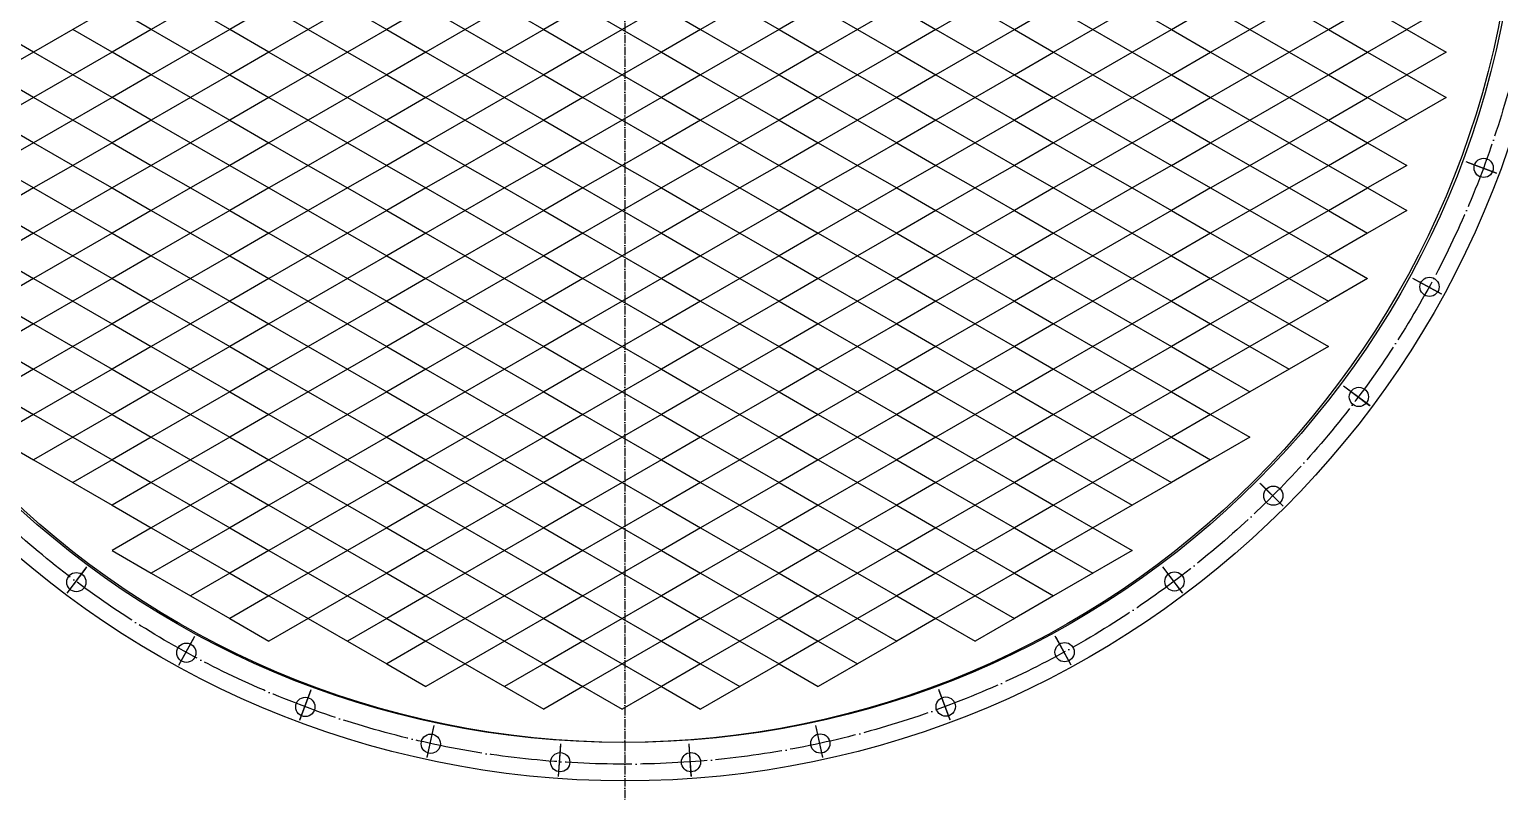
# Model space of a CAD drawing. Header units: millimetres. Extents: x 1545 to 36024, y 3418 to 15628.
# Drawn here: x 20369 to 22126, y 11395 to 12306 of the extents above; entities that cross this region are included whole.
import ezdxf

# ---------------------------------------------------------------- set-up
doc = ezdxf.new("R2010")
doc.units = ezdxf.units.MM
for name, pattern in [('DASHDOT-L', [90, 80, -5, 0, -5]), ('DASHDOT-M', [36, 30, -3, 0, -3]), ('DASHDOT-S', [14, 10, -2, 0, -2]), ('DIVIDE-M', [39, 30, -3, 0, -3, 0, -3])]:
    doc.linetypes.add(name, pattern=pattern)
for name, color, linetype in [('1轮廓实线层', 1, 'Continuous'), ('CDR_DWG1', 1, 'Continuous'), ('CDR_DWG3', 3, 'DASHDOT-M'), ('CDR_DWG4', 6, 'DIVIDE-M')]:
    doc.layers.add(name, color=color, linetype=linetype)

msp = doc.modelspace()

# ---------------------------------------------------------------- linework, layer by layer
for p, q in [((20467.5, 12333.1), (20420.6, 12306)), ((20514.4, 12306), (20467.5, 12333.1)), ((20561.3, 12333.1), (20514.4, 12306)), ((20608.2, 12306), (20561.3, 12333.1)), ((20655.1, 12333.1), (20608.2, 12306)), ((20702, 12306), (20655.1, 12333.1)), ((20748.9, 12333.1), (20702, 12306)), ((20748.9, 12333.1), (20795.8, 12306)), ((20842.7, 12333.1), (20795.8, 12306)), ((20842.7, 12333.1), (20889.6, 12306)), ((20936.6, 12333.1), (20889.6, 12306)), ((20936.6, 12333.1), (20983.5, 12306)), ((21030.4, 12333.1), (20983.5, 12306)), ((21030.4, 12333.1), (21077.3, 12306)), ((21124.2, 12333.1), (21077.3, 12306)), ((21124.2, 12333.1), (21171.1, 12306)), ((21218, 12333.1), (21171.1, 12306)), ((21218, 12333.1), (21264.9, 12306)), ((21311.8, 12333.1), (21264.9, 12306)), ((21311.8, 12333.1), (21358.7, 12306)), ((21405.6, 12333.1), (21358.7, 12306)), ((21405.6, 12333.1), (21452.5, 12306)), ((21452.5, 12306), (21499.4, 12333.1)), ((21499.4, 12333.1), (21546.3, 12306)), ((21546.3, 12306), (21593.2, 12333.1)), ((21593.2, 12333.1), (21640.1, 12306)), ((21640.1, 12306), (21687.1, 12333.1)), ((21687.1, 12333.1), (21734, 12306)), ((21734, 12306), (21780.9, 12333.1)), ((21780.9, 12333.1), (21827.8, 12306)), ((21827.8, 12306), (21874.7, 12333.1)), ((21874.7, 12333.1), (21921.6, 12306)), ((21921.6, 12306), (21968.5, 12333.1)), ((21968.5, 12333.1), (22015.4, 12306)), ((22062.3, 12333.1), (22015.4, 12306)), ((20373.7, 12278.9), (20326.8, 12306)), ((20420.6, 12306), (20373.7, 12278.9)), ((20467.5, 12278.9), (20420.6, 12306)), ((20514.4, 12306), (20467.5, 12278.9)), ((20561.3, 12278.9), (20514.4, 12306)), ((20608.2, 12306), (20561.3, 12278.9)), ((20655.1, 12278.9), (20608.2, 12306)), ((20702, 12306), (20655.1, 12278.9)), ((20702, 12306), (20748.9, 12278.9)), ((20795.8, 12306), (20748.9, 12278.9)), ((20795.8, 12306), (20842.7, 12278.9)), ((20889.6, 12306), (20842.7, 12278.9)), ((20889.6, 12306), (20936.6, 12278.9)), ((20983.5, 12306), (20936.6, 12278.9)), ((20983.5, 12306), (21030.4, 12278.9)), ((21077.3, 12306), (21030.4, 12278.9)), ((21077.3, 12306), (21124.2, 12278.9)), ((21171.1, 12306), (21124.2, 12278.9)), ((21171.1, 12306), (21218, 12278.9)), ((21264.9, 12306), (21218, 12278.9)), ((21264.9, 12306), (21311.8, 12278.9)), ((21358.7, 12306), (21311.8, 12278.9)), ((21358.7, 12306), (21405.6, 12278.9)), ((21452.5, 12306), (21405.6, 12278.9)), ((21452.5, 12306), (21499.4, 12278.9)), ((21499.4, 12278.9), (21546.3, 12306)), ((21546.3, 12306), (21593.2, 12278.9)), ((21593.2, 12278.9), (21640.1, 12306)), ((21640.1, 12306), (21687.1, 12278.9)), ((21687.1, 12278.9), (21734, 12306)), ((21734, 12306), (21780.9, 12278.9)), ((21780.9, 12278.9), (21827.8, 12306)), ((21827.8, 12306), (21874.7, 12278.9)), ((21874.7, 12278.9), (21921.6, 12306)), ((21921.6, 12306), (21968.5, 12278.9)), ((21968.5, 12278.9), (22015.4, 12306)), ((22015.4, 12306), (22062.3, 12278.9)), ((20373.7, 12278.9), (20326.8, 12251.9)), ((20420.6, 12251.9), (20373.7, 12278.9)), ((20467.5, 12278.9), (20420.6, 12251.9)), ((20514.4, 12251.9), (20467.5, 12278.9)), ((20561.3, 12278.9), (20514.4, 12251.9)), ((20608.2, 12251.9), (20561.3, 12278.9)), ((20655.1, 12278.9), (20608.2, 12251.9)), ((20655.1, 12278.9), (20702, 12251.9)), ((20748.9, 12278.9), (20702, 12251.9)), ((20748.9, 12278.9), (20795.8, 12251.9)), ((20842.7, 12278.9), (20795.8, 12251.9)), ((20842.7, 12278.9), (20889.6, 12251.9)), ((20936.6, 12278.9), (20889.6, 12251.9)), ((20936.6, 12278.9), (20983.5, 12251.9)), ((21030.4, 12278.9), (20983.5, 12251.9)), ((21030.4, 12278.9), (21077.3, 12251.9)), ((21124.2, 12278.9), (21077.3, 12251.9)), ((21124.2, 12278.9), (21171.1, 12251.9)), ((21218, 12278.9), (21171.1, 12251.9)), ((21218, 12278.9), (21264.9, 12251.9)), ((21311.8, 12278.9), (21264.9, 12251.9)), ((21311.8, 12278.9), (21358.7, 12251.9)), ((21405.6, 12278.9), (21358.7, 12251.9)), ((21405.6, 12278.9), (21452.5, 12251.9)), ((21499.4, 12278.9), (21452.5, 12251.9)), ((21499.4, 12278.9), (21546.3, 12251.9)), ((21546.3, 12251.9), (21593.2, 12278.9)), ((21593.2, 12278.9), (21640.1, 12251.9)), ((21640.1, 12251.9), (21687.1, 12278.9)), ((21687.1, 12278.9), (21734, 12251.9)), ((21734, 12251.9), (21780.9, 12278.9)), ((21780.9, 12278.9), (21827.8, 12251.9)), ((21827.8, 12251.9), (21874.7, 12278.9)), ((21874.7, 12278.9), (21921.6, 12251.9)), ((21921.6, 12251.9), (21968.5, 12278.9)), ((21968.5, 12278.9), (22015.4, 12251.9)), ((22062.3, 12278.9), (22015.4, 12251.9)), ((20373.7, 12224.8), (20326.8, 12251.9)), ((20420.6, 12251.9), (20373.7, 12224.8)), ((20467.5, 12224.8), (20420.6, 12251.9)), ((20514.4, 12251.9), (20467.5, 12224.8)), ((20561.3, 12224.8), (20514.4, 12251.9)), ((20608.2, 12251.9), (20561.3, 12224.8)), ((20608.2, 12251.9), (20655.1, 12224.8)), ((20702, 12251.9), (20655.1, 12224.8)), ((20702, 12251.9), (20748.9, 12224.8)), ((20795.8, 12251.9), (20748.9, 12224.8)), ((20795.8, 12251.9), (20842.7, 12224.8)), ((20889.6, 12251.9), (20842.7, 12224.8)), ((20889.6, 12251.9), (20936.6, 12224.8)), ((20983.5, 12251.9), (20936.6, 12224.8)), ((20983.5, 12251.9), (21030.4, 12224.8)), ((21077.3, 12251.9), (21030.4, 12224.8)), ((21077.3, 12251.9), (21124.2, 12224.8)), ((21171.1, 12251.9), (21124.2, 12224.8)), ((21171.1, 12251.9), (21218, 12224.8)), ((21264.9, 12251.9), (21218, 12224.8)), ((21264.9, 12251.9), (21311.8, 12224.8)), ((21358.7, 12251.9), (21311.8, 12224.8)), ((21358.7, 12251.9), (21405.6, 12224.8)), ((21452.5, 12251.9), (21405.6, 12224.8)), ((21452.5, 12251.9), (21499.4, 12224.8)), ((21546.3, 12251.9), (21499.4, 12224.8)), ((21546.3, 12251.9), (21593.2, 12224.8)), ((21593.2, 12224.8), (21640.1, 12251.9)), ((21640.1, 12251.9), (21687.1, 12224.8)), ((21687.1, 12224.8), (21734, 12251.9)), ((21734, 12251.9), (21780.9, 12224.8)), ((21780.9, 12224.8), (21827.8, 12251.9)), ((21827.8, 12251.9), (21874.7, 12224.8)), ((21874.7, 12224.8), (21921.6, 12251.9)), ((21921.6, 12251.9), (21968.5, 12224.8)), ((21968.5, 12224.8), (22015.4, 12251.9)), ((22015.4, 12251.9), (22062.3, 12224.8)), ((20373.7, 12224.8), (20326.8, 12197.7)), ((20420.6, 12197.7), (20373.7, 12224.8)), ((20467.5, 12224.8), (20420.6, 12197.7)), ((20514.4, 12197.7), (20467.5, 12224.8)), ((20561.3, 12224.8), (20514.4, 12197.7)), ((20561.3, 12224.8), (20608.2, 12197.7)), ((20655.1, 12224.8), (20608.2, 12197.7)), ((20655.1, 12224.8), (20702, 12197.7)), ((20748.9, 12224.8), (20702, 12197.7)), ((20748.9, 12224.8), (20795.8, 12197.7)), ((20842.7, 12224.8), (20795.8, 12197.7)), ((20842.7, 12224.8), (20889.6, 12197.7)), ((20936.6, 12224.8), (20889.6, 12197.7)), ((20936.6, 12224.8), (20983.5, 12197.7)), ((21030.4, 12224.8), (20983.5, 12197.7)), ((21030.4, 12224.8), (21077.3, 12197.7)), ((21124.2, 12224.8), (21077.3, 12197.7)), ((21124.2, 12224.8), (21171.1, 12197.7)), ((21218, 12224.8), (21171.1, 12197.7)), ((21218, 12224.8), (21264.9, 12197.7)), ((21311.8, 12224.8), (21264.9, 12197.7)), ((21311.8, 12224.8), (21358.7, 12197.7)), ((21405.6, 12224.8), (21358.7, 12197.7)), ((21405.6, 12224.8), (21452.5, 12197.7)), ((21499.4, 12224.8), (21452.5, 12197.7)), ((21499.4, 12224.8), (21546.3, 12197.7)), ((21593.2, 12224.8), (21546.3, 12197.7)), ((21593.2, 12224.8), (21640.1, 12197.7)), ((21640.1, 12197.7), (21687.1, 12224.8)), ((21687.1, 12224.8), (21734, 12197.7)), ((21734, 12197.7), (21780.9, 12224.8)), ((21780.9, 12224.8), (21827.8, 12197.7)), ((21827.8, 12197.7), (21874.7, 12224.8)), ((21874.7, 12224.8), (21921.6, 12197.7)), ((21921.6, 12197.7), (21968.5, 12224.8)), ((21968.5, 12224.8), (22015.4, 12197.7)), ((22062.3, 12224.8), (22015.4, 12197.7)), ((20373.7, 12170.6), (20326.8, 12197.7)), ((20420.6, 12197.7), (20373.7, 12170.6)), ((20467.5, 12170.6), (20420.6, 12197.7)), ((20514.4, 12197.7), (20467.5, 12170.6)), ((20514.4, 12197.7), (20561.3, 12170.6)), ((20608.2, 12197.7), (20561.3, 12170.6)), ((20608.2, 12197.7), (20655.1, 12170.6)), ((20702, 12197.7), (20655.1, 12170.6)), ((20702, 12197.7), (20748.9, 12170.6)), ((20795.8, 12197.7), (20748.9, 12170.6)), ((20795.8, 12197.7), (20842.7, 12170.6)), ((20889.6, 12197.7), (20842.7, 12170.6)), ((20889.6, 12197.7), (20936.6, 12170.6)), ((20983.5, 12197.7), (20936.6, 12170.6)), ((20983.5, 12197.7), (21030.4, 12170.6)), ((21077.3, 12197.7), (21030.4, 12170.6)), ((21077.3, 12197.7), (21124.2, 12170.6)), ((21171.1, 12197.7), (21124.2, 12170.6)), ((21171.1, 12197.7), (21218, 12170.6)), ((21264.9, 12197.7), (21218, 12170.6)), ((21264.9, 12197.7), (21311.8, 12170.6)), ((21358.7, 12197.7), (21311.8, 12170.6)), ((21358.7, 12197.7), (21405.6, 12170.6)), ((21452.5, 12197.7), (21405.6, 12170.6)), ((21452.5, 12197.7), (21499.4, 12170.6)), ((21546.3, 12197.7), (21499.4, 12170.6)), ((21546.3, 12197.7), (21593.2, 12170.6)), ((21640.1, 12197.7), (21593.2, 12170.6)), ((21640.1, 12197.7), (21687.1, 12170.6)), ((21687.1, 12170.6), (21734, 12197.7)), ((21734, 12197.7), (21780.9, 12170.6)), ((21780.9, 12170.6), (21827.8, 12197.7)), ((21827.8, 12197.7), (21874.7, 12170.6)), ((21874.7, 12170.6), (21921.6, 12197.7)), ((21921.6, 12197.7), (21968.5, 12170.6)), ((22015.4, 12197.7), (21968.5, 12170.6)), ((20373.7, 12170.6), (20326.8, 12143.5)), ((20420.6, 12143.5), (20373.7, 12170.6)), ((20467.5, 12170.6), (20420.6, 12143.5)), ((20467.5, 12170.6), (20514.4, 12143.5)), ((20561.3, 12170.6), (20514.4, 12143.5)), ((20561.3, 12170.6), (20608.2, 12143.5)), ((20655.1, 12170.6), (20608.2, 12143.5)), ((20655.1, 12170.6), (20702, 12143.5)), ((20748.9, 12170.6), (20702, 12143.5)), ((20748.9, 12170.6), (20795.8, 12143.5)), ((20842.7, 12170.6), (20795.8, 12143.5)), ((20842.7, 12170.6), (20889.6, 12143.5)), ((20936.6, 12170.6), (20889.6, 12143.5)), ((20936.6, 12170.6), (20983.5, 12143.5)), ((21030.4, 12170.6), (20983.5, 12143.5)), ((21030.4, 12170.6), (21077.3, 12143.5)), ((21124.2, 12170.6), (21077.3, 12143.5)), ((21124.2, 12170.6), (21171.1, 12143.5)), ((21218, 12170.6), (21171.1, 12143.5)), ((21218, 12170.6), (21264.9, 12143.5)), ((21311.8, 12170.6), (21264.9, 12143.5)), ((21311.8, 12170.6), (21358.7, 12143.5)), ((21405.6, 12170.6), (21358.7, 12143.5)), ((21405.6, 12170.6), (21452.5, 12143.5)), ((21499.4, 12170.6), (21452.5, 12143.5)), ((21499.4, 12170.6), (21546.3, 12143.5)), ((21593.2, 12170.6), (21546.3, 12143.5)), ((21593.2, 12170.6), (21640.1, 12143.5)), ((21687.1, 12170.6), (21640.1, 12143.5)), ((21687.1, 12170.6), (21734, 12143.5)), ((21734, 12143.5), (21780.9, 12170.6)), ((21780.9, 12170.6), (21827.8, 12143.5)), ((21827.8, 12143.5), (21874.7, 12170.6)), ((21874.7, 12170.6), (21921.6, 12143.5)), ((21921.6, 12143.5), (21968.5, 12170.6)), ((21968.5, 12170.6), (22015.4, 12143.5)), ((20373.7, 12116.5), (20326.8, 12143.5)), ((20420.6, 12143.5), (20373.7, 12116.5)), ((20420.6, 12143.5), (20467.5, 12116.5)), ((20514.4, 12143.5), (20467.5, 12116.5)), ((20514.4, 12143.5), (20561.3, 12116.5)), ((20608.2, 12143.5), (20561.3, 12116.5)), ((20608.2, 12143.5), (20655.1, 12116.5)), ((20702, 12143.5), (20655.1, 12116.5)), ((20702, 12143.5), (20748.9, 12116.5)), ((20795.8, 12143.5), (20748.9, 12116.5)), ((20795.8, 12143.5), (20842.7, 12116.5)), ((20889.6, 12143.5), (20842.7, 12116.5)), ((20889.6, 12143.5), (20936.6, 12116.5)), ((20983.5, 12143.5), (20936.6, 12116.5)), ((20983.5, 12143.5), (21030.4, 12116.5)), ((21077.3, 12143.5), (21030.4, 12116.5)), ((21077.3, 12143.5), (21124.2, 12116.5)), ((21171.1, 12143.5), (21124.2, 12116.5)), ((21171.1, 12143.5), (21218, 12116.5)), ((21264.9, 12143.5), (21218, 12116.5)), ((21264.9, 12143.5), (21311.8, 12116.5)), ((21358.7, 12143.5), (21311.8, 12116.5)), ((21358.7, 12143.5), (21405.6, 12116.5)), ((21452.5, 12143.5), (21405.6, 12116.5)), ((21452.5, 12143.5), (21499.4, 12116.5)), ((21546.3, 12143.5), (21499.4, 12116.5)), ((21546.3, 12143.5), (21593.2, 12116.5)), ((21640.1, 12143.5), (21593.2, 12116.5)), ((21640.1, 12143.5), (21687.1, 12116.5)), ((21734, 12143.5), (21687.1, 12116.5)), ((21734, 12143.5), (21780.9, 12116.5)), ((21780.9, 12116.5), (21827.8, 12143.5)), ((21827.8, 12143.5), (21874.7, 12116.5)), ((21874.7, 12116.5), (21921.6, 12143.5)), ((21921.6, 12143.5), (21968.5, 12116.5)), ((22015.4, 12143.5), (21968.5, 12116.5)), ((20373.7, 12116.5), (20326.8, 12089.4)), ((20373.7, 12116.5), (20420.6, 12089.4)), ((20467.5, 12116.5), (20420.6, 12089.4)), ((20467.5, 12116.5), (20514.4, 12089.4)), ((20561.3, 12116.5), (20514.4, 12089.4)), ((20561.3, 12116.5), (20608.2, 12089.4)), ((20655.1, 12116.5), (20608.2, 12089.4)), ((20655.1, 12116.5), (20702, 12089.4)), ((20748.9, 12116.5), (20702, 12089.4)), ((20748.9, 12116.5), (20795.8, 12089.4)), ((20842.7, 12116.5), (20795.8, 12089.4)), ((20842.7, 12116.5), (20889.6, 12089.4)), ((20936.6, 12116.5), (20889.6, 12089.4)), ((20936.6, 12116.5), (20983.5, 12089.4)), ((21030.4, 12116.5), (20983.5, 12089.4)), ((21030.4, 12116.5), (21077.3, 12089.4)), ((21124.2, 12116.5), (21077.3, 12089.4)), ((21124.2, 12116.5), (21171.1, 12089.4)), ((21218, 12116.5), (21171.1, 12089.4)), ((21218, 12116.5), (21264.9, 12089.4)), ((21311.8, 12116.5), (21264.9, 12089.4)), ((21311.8, 12116.5), (21358.7, 12089.4)), ((21405.6, 12116.5), (21358.7, 12089.4)), ((21405.6, 12116.5), (21452.5, 12089.4)), ((21499.4, 12116.5), (21452.5, 12089.4)), ((21499.4, 12116.5), (21546.3, 12089.4)), ((21593.2, 12116.5), (21546.3, 12089.4)), ((21593.2, 12116.5), (21640.1, 12089.4)), ((21687.1, 12116.5), (21640.1, 12089.4)), ((21687.1, 12116.5), (21734, 12089.4)), ((21780.9, 12116.5), (21734, 12089.4)), ((21780.9, 12116.5), (21827.8, 12089.4)), ((21827.8, 12089.4), (21874.7, 12116.5)), ((21874.7, 12116.5), (21921.6, 12089.4)), ((21921.6, 12089.4), (21968.5, 12116.5)), ((21968.5, 12116.5), (22015.4, 12089.4)), ((20326.8, 12089.4), (20373.7, 12062.3)), ((20420.6, 12089.4), (20373.7, 12062.3)), ((20420.6, 12089.4), (20467.5, 12062.3)), ((20514.4, 12089.4), (20467.5, 12062.3)), ((20514.4, 12089.4), (20561.3, 12062.3)), ((20608.2, 12089.4), (20561.3, 12062.3)), ((20608.2, 12089.4), (20655.1, 12062.3)), ((20702, 12089.4), (20655.1, 12062.3)), ((20702, 12089.4), (20748.9, 12062.3)), ((20795.8, 12089.4), (20748.9, 12062.3)), ((20795.8, 12089.4), (20842.7, 12062.3)), ((20889.6, 12089.4), (20842.7, 12062.3)), ((20889.6, 12089.4), (20936.6, 12062.3)), ((20983.5, 12089.4), (20936.6, 12062.3)), ((20983.5, 12089.4), (21030.4, 12062.3)), ((21077.3, 12089.4), (21030.4, 12062.3)), ((21077.3, 12089.4), (21124.2, 12062.3)), ((21171.1, 12089.4), (21124.2, 12062.3)), ((21171.1, 12089.4), (21218, 12062.3)), ((21264.9, 12089.4), (21218, 12062.3)), ((21264.9, 12089.4), (21311.8, 12062.3)), ((21358.7, 12089.4), (21311.8, 12062.3)), ((21358.7, 12089.4), (21405.6, 12062.3)), ((21452.5, 12089.4), (21405.6, 12062.3)), ((21452.5, 12089.4), (21499.4, 12062.3)), ((21546.3, 12089.4), (21499.4, 12062.3)), ((21546.3, 12089.4), (21593.2, 12062.3)), ((21640.1, 12089.4), (21593.2, 12062.3)), ((21640.1, 12089.4), (21687.1, 12062.3)), ((21734, 12089.4), (21687.1, 12062.3)), ((21734, 12089.4), (21780.9, 12062.3)), ((21827.8, 12089.4), (21780.9, 12062.3)), ((21827.8, 12089.4), (21874.7, 12062.3)), ((21874.7, 12062.3), (21921.6, 12089.4)), ((21921.6, 12089.4), (21968.5, 12062.3)), ((22015.4, 12089.4), (21968.5, 12062.3)), ((20373.7, 12062.3), (20326.8, 12035.2)), ((20373.7, 12062.3), (20420.6, 12035.2)), ((20467.5, 12062.3), (20420.6, 12035.2)), ((20467.5, 12062.3), (20514.4, 12035.2)), ((20561.3, 12062.3), (20514.4, 12035.2)), ((20561.3, 12062.3), (20608.2, 12035.2)), ((20655.1, 12062.3), (20608.2, 12035.2)), ((20655.1, 12062.3), (20702, 12035.2)), ((20748.9, 12062.3), (20702, 12035.2)), ((20748.9, 12062.3), (20795.8, 12035.2)), ((20842.7, 12062.3), (20795.8, 12035.2)), ((20842.7, 12062.3), (20889.6, 12035.2)), ((20936.6, 12062.3), (20889.6, 12035.2)), ((20936.6, 12062.3), (20983.5, 12035.2)), ((21030.4, 12062.3), (20983.5, 12035.2)), ((21030.4, 12062.3), (21077.3, 12035.2)), ((21124.2, 12062.3), (21077.3, 12035.2)), ((21124.2, 12062.3), (21171.1, 12035.2)), ((21218, 12062.3), (21171.1, 12035.2)), ((21218, 12062.3), (21264.9, 12035.2)), ((21311.8, 12062.3), (21264.9, 12035.2)), ((21311.8, 12062.3), (21358.7, 12035.2)), ((21405.6, 12062.3), (21358.7, 12035.2)), ((21405.6, 12062.3), (21452.5, 12035.2)), ((21499.4, 12062.3), (21452.5, 12035.2)), ((21499.4, 12062.3), (21546.3, 12035.2)), ((21593.2, 12062.3), (21546.3, 12035.2)), ((21593.2, 12062.3), (21640.1, 12035.2)), ((21687.1, 12062.3), (21640.1, 12035.2)), ((21687.1, 12062.3), (21734, 12035.2)), ((21780.9, 12062.3), (21734, 12035.2)), ((21780.9, 12062.3), (21827.8, 12035.2)), ((21874.7, 12062.3), (21827.8, 12035.2)), ((21874.7, 12062.3), (21921.6, 12035.2)), ((21968.5, 12062.3), (21921.6, 12035.2)), ((20326.8, 12035.2), (20373.7, 12008.1)), ((20420.6, 12035.2), (20373.7, 12008.1)), ((20420.6, 12035.2), (20467.5, 12008.1)), ((20514.4, 12035.2), (20467.5, 12008.1)), ((20514.4, 12035.2), (20561.3, 12008.1)), ((20608.2, 12035.2), (20561.3, 12008.1)), ((20608.2, 12035.2), (20655.1, 12008.1)), ((20702, 12035.2), (20655.1, 12008.1)), ((20702, 12035.2), (20748.9, 12008.1)), ((20795.8, 12035.2), (20748.9, 12008.1)), ((20795.8, 12035.2), (20842.7, 12008.1)), ((20889.6, 12035.2), (20842.7, 12008.1)), ((20889.6, 12035.2), (20936.6, 12008.1)), ((20983.5, 12035.2), (20936.6, 12008.1)), ((20983.5, 12035.2), (21030.4, 12008.1)), ((21077.3, 12035.2), (21030.4, 12008.1)), ((21077.3, 12035.2), (21124.2, 12008.1)), ((21171.1, 12035.2), (21124.2, 12008.1)), ((21171.1, 12035.2), (21218, 12008.1)), ((21264.9, 12035.2), (21218, 12008.1)), ((21264.9, 12035.2), (21311.8, 12008.1)), ((21358.7, 12035.2), (21311.8, 12008.1)), ((21358.7, 12035.2), (21405.6, 12008.1)), ((21452.5, 12035.2), (21405.6, 12008.1)), ((21452.5, 12035.2), (21499.4, 12008.1)), ((21546.3, 12035.2), (21499.4, 12008.1)), ((21546.3, 12035.2), (21593.2, 12008.1)), ((21640.1, 12035.2), (21593.2, 12008.1)), ((21640.1, 12035.2), (21687.1, 12008.1)), ((21734, 12035.2), (21687.1, 12008.1)), ((21734, 12035.2), (21780.9, 12008.1)), ((21827.8, 12035.2), (21780.9, 12008.1)), ((21827.8, 12035.2), (21874.7, 12008.1)), ((21921.6, 12035.2), (21874.7, 12008.1)), ((21921.6, 12035.2), (21968.5, 12008.1)), ((20373.7, 12008.1), (20326.8, 11981)), ((20373.7, 12008.1), (20420.6, 11981)), ((20467.5, 12008.1), (20420.6, 11981)), ((20467.5, 12008.1), (20514.4, 11981)), ((20561.3, 12008.1), (20514.4, 11981)), ((20561.3, 12008.1), (20608.2, 11981)), ((20655.1, 12008.1), (20608.2, 11981)), ((20655.1, 12008.1), (20702, 11981)), ((20748.9, 12008.1), (20702, 11981)), ((20748.9, 12008.1), (20795.8, 11981)), ((20842.7, 12008.1), (20795.8, 11981)), ((20842.7, 12008.1), (20889.6, 11981)), ((20936.6, 12008.1), (20889.6, 11981)), ((20936.6, 12008.1), (20983.5, 11981)), ((21030.4, 12008.1), (20983.5, 11981)), ((21030.4, 12008.1), (21077.3, 11981)), ((21124.2, 12008.1), (21077.3, 11981)), ((21124.2, 12008.1), (21171.1, 11981)), ((21218, 12008.1), (21171.1, 11981)), ((21218, 12008.1), (21264.9, 11981)), ((21311.8, 12008.1), (21264.9, 11981)), ((21311.8, 12008.1), (21358.7, 11981)), ((21405.6, 12008.1), (21358.7, 11981)), ((21405.6, 12008.1), (21452.5, 11981)), ((21499.4, 12008.1), (21452.5, 11981)), ((21499.4, 12008.1), (21546.3, 11981)), ((21593.2, 12008.1), (21546.3, 11981)), ((21593.2, 12008.1), (21640.1, 11981)), ((21687.1, 12008.1), (21640.1, 11981)), ((21687.1, 12008.1), (21734, 11981)), ((21780.9, 12008.1), (21734, 11981)), ((21780.9, 12008.1), (21827.8, 11981)), ((21874.7, 12008.1), (21827.8, 11981)), ((21874.7, 12008.1), (21921.6, 11981)), ((21968.5, 12008.1), (21921.6, 11981)), ((20326.8, 11981), (20373.7, 11954)), ((20420.6, 11981), (20373.7, 11954)), ((20420.6, 11981), (20467.5, 11954)), ((20514.4, 11981), (20467.5, 11954)), ((20514.4, 11981), (20561.3, 11954)), ((20608.2, 11981), (20561.3, 11954)), ((20608.2, 11981), (20655.1, 11954)), ((20702, 11981), (20655.1, 11954)), ((20702, 11981), (20748.9, 11954)), ((20795.8, 11981), (20748.9, 11954)), ((20795.8, 11981), (20842.7, 11954)), ((20889.6, 11981), (20842.7, 11954)), ((20889.6, 11981), (20936.6, 11954)), ((20983.5, 11981), (20936.6, 11954)), ((20983.5, 11981), (21030.4, 11954)), ((21077.3, 11981), (21030.4, 11954)), ((21077.3, 11981), (21124.2, 11954)), ((21171.1, 11981), (21124.2, 11954)), ((21171.1, 11981), (21218, 11954)), ((21264.9, 11981), (21218, 11954)), ((21264.9, 11981), (21311.8, 11954)), ((21358.7, 11981), (21311.8, 11954)), ((21358.7, 11981), (21405.6, 11954)), ((21452.5, 11981), (21405.6, 11954)), ((21452.5, 11981), (21499.4, 11954)), ((21546.3, 11981), (21499.4, 11954)), ((21546.3, 11981), (21593.2, 11954)), ((21640.1, 11981), (21593.2, 11954)), ((21640.1, 11981), (21687.1, 11954)), ((21734, 11981), (21687.1, 11954)), ((21734, 11981), (21780.9, 11954)), ((21827.8, 11981), (21780.9, 11954)), ((21827.8, 11981), (21874.7, 11954)), ((21921.6, 11981), (21874.7, 11954)), ((20373.7, 11954), (20326.8, 11926.9)), ((20373.7, 11954), (20420.6, 11926.9)), ((20467.5, 11954), (20420.6, 11926.9)), ((20467.5, 11954), (20514.4, 11926.9)), ((20561.3, 11954), (20514.4, 11926.9)), ((20561.3, 11954), (20608.2, 11926.9)), ((20655.1, 11954), (20608.2, 11926.9)), ((20655.1, 11954), (20702, 11926.9)), ((20748.9, 11954), (20702, 11926.9)), ((20748.9, 11954), (20795.8, 11926.9)), ((20842.7, 11954), (20795.8, 11926.9)), ((20842.7, 11954), (20889.6, 11926.9)), ((20936.6, 11954), (20889.6, 11926.9)), ((20936.6, 11954), (20983.5, 11926.9)), ((21030.4, 11954), (20983.5, 11926.9)), ((21030.4, 11954), (21077.3, 11926.9)), ((21124.2, 11954), (21077.3, 11926.9)), ((21124.2, 11954), (21171.1, 11926.9)), ((21218, 11954), (21171.1, 11926.9)), ((21218, 11954), (21264.9, 11926.9)), ((21311.8, 11954), (21264.9, 11926.9)), ((21311.8, 11954), (21358.7, 11926.9)), ((21405.6, 11954), (21358.7, 11926.9)), ((21405.6, 11954), (21452.5, 11926.9)), ((21499.4, 11954), (21452.5, 11926.9)), ((21499.4, 11954), (21546.3, 11926.9)), ((21593.2, 11954), (21546.3, 11926.9)), ((21593.2, 11954), (21640.1, 11926.9)), ((21687.1, 11954), (21640.1, 11926.9)), ((21687.1, 11954), (21734, 11926.9)), ((21780.9, 11954), (21734, 11926.9)), ((21780.9, 11954), (21827.8, 11926.9)), ((21874.7, 11954), (21827.8, 11926.9)), ((21874.7, 11954), (21921.6, 11926.9)), ((20326.8, 11926.9), (20373.7, 11899.8)), ((20420.6, 11926.9), (20373.7, 11899.8)), ((20420.6, 11926.9), (20467.5, 11899.8)), ((20514.4, 11926.9), (20467.5, 11899.8)), ((20514.4, 11926.9), (20561.3, 11899.8)), ((20608.2, 11926.9), (20561.3, 11899.8)), ((20608.2, 11926.9), (20655.1, 11899.8)), ((20702, 11926.9), (20655.1, 11899.8)), ((20702, 11926.9), (20748.9, 11899.8)), ((20795.8, 11926.9), (20748.9, 11899.8)), ((20795.8, 11926.9), (20842.7, 11899.8)), ((20889.6, 11926.9), (20842.7, 11899.8)), ((20889.6, 11926.9), (20936.6, 11899.8)), ((20983.5, 11926.9), (20936.6, 11899.8)), ((20983.5, 11926.9), (21030.4, 11899.8)), ((21077.3, 11926.9), (21030.4, 11899.8)), ((21077.3, 11926.9), (21124.2, 11899.8)), ((21171.1, 11926.9), (21124.2, 11899.8)), ((21171.1, 11926.9), (21218, 11899.8)), ((21264.9, 11926.9), (21218, 11899.8)), ((21264.9, 11926.9), (21311.8, 11899.8)), ((21358.7, 11926.9), (21311.8, 11899.8)), ((21358.7, 11926.9), (21405.6, 11899.8)), ((21452.5, 11926.9), (21405.6, 11899.8)), ((21452.5, 11926.9), (21499.4, 11899.8)), ((21546.3, 11926.9), (21499.4, 11899.8)), ((21546.3, 11926.9), (21593.2, 11899.8)), ((21640.1, 11926.9), (21593.2, 11899.8)), ((21640.1, 11926.9), (21687.1, 11899.8)), ((21734, 11926.9), (21687.1, 11899.8)), ((21734, 11926.9), (21780.9, 11899.8)), ((21827.8, 11926.9), (21780.9, 11899.8)), ((21827.8, 11926.9), (21874.7, 11899.8)), ((21921.6, 11926.9), (21874.7, 11899.8)), ((20373.7, 11899.8), (20326.8, 11872.7)), ((20373.7, 11899.8), (20420.6, 11872.7)), ((20467.5, 11899.8), (20420.6, 11872.7)), ((20467.5, 11899.8), (20514.4, 11872.7)), ((20561.3, 11899.8), (20514.4, 11872.7)), ((20561.3, 11899.8), (20608.2, 11872.7)), ((20655.1, 11899.8), (20608.2, 11872.7)), ((20655.1, 11899.8), (20702, 11872.7)), ((20748.9, 11899.8), (20702, 11872.7)), ((20748.9, 11899.8), (20795.8, 11872.7)), ((20842.7, 11899.8), (20795.8, 11872.7)), ((20842.7, 11899.8), (20889.6, 11872.7)), ((20936.6, 11899.8), (20889.6, 11872.7)), ((20936.6, 11899.8), (20983.5, 11872.7)), ((21030.4, 11899.8), (20983.5, 11872.7)), ((21030.4, 11899.8), (21077.3, 11872.7)), ((21124.2, 11899.8), (21077.3, 11872.7)), ((21124.2, 11899.8), (21171.1, 11872.7)), ((21218, 11899.8), (21171.1, 11872.7)), ((21218, 11899.8), (21264.9, 11872.7)), ((21311.8, 11899.8), (21264.9, 11872.7)), ((21311.8, 11899.8), (21358.7, 11872.7)), ((21405.6, 11899.8), (21358.7, 11872.7)), ((21405.6, 11899.8), (21452.5, 11872.7)), ((21499.4, 11899.8), (21452.5, 11872.7)), ((21499.4, 11899.8), (21546.3, 11872.7)), ((21593.2, 11899.8), (21546.3, 11872.7)), ((21593.2, 11899.8), (21640.1, 11872.7)), ((21687.1, 11899.8), (21640.1, 11872.7)), ((21687.1, 11899.8), (21734, 11872.7)), ((21780.9, 11899.8), (21734, 11872.7)), ((21780.9, 11899.8), (21827.8, 11872.7)), ((21874.7, 11899.8), (21827.8, 11872.7)), ((20326.8, 11872.7), (20373.7, 11845.6)), ((20420.6, 11872.7), (20373.7, 11845.6)), ((20420.6, 11872.7), (20467.5, 11845.6)), ((20514.4, 11872.7), (20467.5, 11845.6)), ((20514.4, 11872.7), (20561.3, 11845.6)), ((20608.2, 11872.7), (20561.3, 11845.6)), ((20608.2, 11872.7), (20655.1, 11845.6)), ((20702, 11872.7), (20655.1, 11845.6)), ((20702, 11872.7), (20748.9, 11845.6)), ((20795.8, 11872.7), (20748.9, 11845.6)), ((20795.8, 11872.7), (20842.7, 11845.6)), ((20889.6, 11872.7), (20842.7, 11845.6)), ((20889.6, 11872.7), (20936.6, 11845.6)), ((20983.5, 11872.7), (20936.6, 11845.6)), ((20983.5, 11872.7), (21030.4, 11845.6)), ((21077.3, 11872.7), (21030.4, 11845.6)), ((21077.3, 11872.7), (21124.2, 11845.6)), ((21171.1, 11872.7), (21124.2, 11845.6)), ((21171.1, 11872.7), (21218, 11845.6)), ((21264.9, 11872.7), (21218, 11845.6)), ((21264.9, 11872.7), (21311.8, 11845.6)), ((21358.7, 11872.7), (21311.8, 11845.6)), ((21358.7, 11872.7), (21405.6, 11845.6)), ((21452.5, 11872.7), (21405.6, 11845.6)), ((21452.5, 11872.7), (21499.4, 11845.6)), ((21546.3, 11872.7), (21499.4, 11845.6)), ((21546.3, 11872.7), (21593.2, 11845.6)), ((21640.1, 11872.7), (21593.2, 11845.6)), ((21640.1, 11872.7), (21687.1, 11845.6)), ((21734, 11872.7), (21687.1, 11845.6)), ((21734, 11872.7), (21780.9, 11845.6)), ((21827.8, 11872.7), (21780.9, 11845.6)), ((20373.7, 11845.6), (20326.8, 11818.6)), ((20373.7, 11845.6), (20420.6, 11818.6)), ((20467.5, 11845.6), (20420.6, 11818.6)), ((20467.5, 11845.6), (20514.4, 11818.6)), ((20561.3, 11845.6), (20514.4, 11818.6)), ((20561.3, 11845.6), (20608.2, 11818.6)), ((20655.1, 11845.6), (20608.2, 11818.6)), ((20655.1, 11845.6), (20702, 11818.6)), ((20748.9, 11845.6), (20702, 11818.6)), ((20748.9, 11845.6), (20795.8, 11818.6)), ((20842.7, 11845.6), (20795.8, 11818.6)), ((20842.7, 11845.6), (20889.6, 11818.6)), ((20936.6, 11845.6), (20889.6, 11818.6)), ((20936.6, 11845.6), (20983.5, 11818.6)), ((21030.4, 11845.6), (20983.5, 11818.6)), ((21030.4, 11845.6), (21077.3, 11818.6)), ((21124.2, 11845.6), (21077.3, 11818.6)), ((21124.2, 11845.6), (21171.1, 11818.6)), ((21218, 11845.6), (21171.1, 11818.6)), ((21218, 11845.6), (21264.9, 11818.6)), ((21311.8, 11845.6), (21264.9, 11818.6)), ((21311.8, 11845.6), (21358.7, 11818.6)), ((21405.6, 11845.6), (21358.7, 11818.6)), ((21405.6, 11845.6), (21452.5, 11818.6)), ((21499.4, 11845.6), (21452.5, 11818.6)), ((21499.4, 11845.6), (21546.3, 11818.6)), ((21593.2, 11845.6), (21546.3, 11818.6)), ((21593.2, 11845.6), (21640.1, 11818.6)), ((21687.1, 11845.6), (21640.1, 11818.6)), ((21687.1, 11845.6), (21734, 11818.6)), ((21780.9, 11845.6), (21734, 11818.6)), ((21780.9, 11845.6), (21827.8, 11818.6)), ((20326.8, 11818.6), (20373.7, 11791.5)), ((20420.6, 11818.6), (20373.7, 11791.5)), ((20420.6, 11818.6), (20467.5, 11791.5)), ((20514.4, 11818.6), (20467.5, 11791.5)), ((20514.4, 11818.6), (20561.3, 11791.5)), ((20608.2, 11818.6), (20561.3, 11791.5)), ((20608.2, 11818.6), (20655.1, 11791.5)), ((20702, 11818.6), (20655.1, 11791.5)), ((20702, 11818.6), (20748.9, 11791.5)), ((20795.8, 11818.6), (20748.9, 11791.5)), ((20795.8, 11818.6), (20842.7, 11791.5)), ((20889.6, 11818.6), (20842.7, 11791.5)), ((20889.6, 11818.6), (20936.6, 11791.5)), ((20983.5, 11818.6), (20936.6, 11791.5)), ((20983.5, 11818.6), (21030.4, 11791.5)), ((21077.3, 11818.6), (21030.4, 11791.5)), ((21077.3, 11818.6), (21124.2, 11791.5)), ((21171.1, 11818.6), (21124.2, 11791.5)), ((21171.1, 11818.6), (21218, 11791.5)), ((21264.9, 11818.6), (21218, 11791.5)), ((21264.9, 11818.6), (21311.8, 11791.5)), ((21358.7, 11818.6), (21311.8, 11791.5)), ((21358.7, 11818.6), (21405.6, 11791.5)), ((21452.5, 11818.6), (21405.6, 11791.5)), ((21452.5, 11818.6), (21499.4, 11791.5)), ((21546.3, 11818.6), (21499.4, 11791.5)), ((21546.3, 11818.6), (21593.2, 11791.5)), ((21640.1, 11818.6), (21593.2, 11791.5)), ((21640.1, 11818.6), (21687.1, 11791.5)), ((21734, 11818.6), (21687.1, 11791.5)), ((21734, 11818.6), (21780.9, 11791.5)), ((21827.8, 11818.6), (21780.9, 11791.5)), ((20373.7, 11791.5), (20420.6, 11764.4)), ((20467.5, 11791.5), (20420.6, 11764.4)), ((20467.5, 11791.5), (20514.4, 11764.4)), ((20561.3, 11791.5), (20514.4, 11764.4)), ((20561.3, 11791.5), (20608.2, 11764.4)), ((20655.1, 11791.5), (20608.2, 11764.4)), ((20655.1, 11791.5), (20702, 11764.4)), ((20748.9, 11791.5), (20702, 11764.4)), ((20748.9, 11791.5), (20795.8, 11764.4)), ((20842.7, 11791.5), (20795.8, 11764.4)), ((20842.7, 11791.5), (20889.6, 11764.4)), ((20936.6, 11791.5), (20889.6, 11764.4)), ((20936.6, 11791.5), (20983.5, 11764.4)), ((21030.4, 11791.5), (20983.5, 11764.4)), ((21030.4, 11791.5), (21077.3, 11764.4)), ((21124.2, 11791.5), (21077.3, 11764.4)), ((21124.2, 11791.5), (21171.1, 11764.4)), ((21218, 11791.5), (21171.1, 11764.4)), ((21218, 11791.5), (21264.9, 11764.4)), ((21311.8, 11791.5), (21264.9, 11764.4)), ((21311.8, 11791.5), (21358.7, 11764.4)), ((21405.6, 11791.5), (21358.7, 11764.4)), ((21405.6, 11791.5), (21452.5, 11764.4)), ((21499.4, 11791.5), (21452.5, 11764.4)), ((21499.4, 11791.5), (21546.3, 11764.4)), ((21593.2, 11791.5), (21546.3, 11764.4)), ((21593.2, 11791.5), (21640.1, 11764.4)), ((21687.1, 11791.5), (21640.1, 11764.4)), ((21687.1, 11791.5), (21734, 11764.4)), ((21780.9, 11791.5), (21734, 11764.4)), ((20420.6, 11764.4), (20467.5, 11737.3)), ((20514.4, 11764.4), (20467.5, 11737.3)), ((20514.4, 11764.4), (20561.3, 11737.3)), ((20608.2, 11764.4), (20561.3, 11737.3)), ((20608.2, 11764.4), (20655.1, 11737.3)), ((20702, 11764.4), (20655.1, 11737.3)), ((20702, 11764.4), (20748.9, 11737.3)), ((20795.8, 11764.4), (20748.9, 11737.3)), ((20795.8, 11764.4), (20842.7, 11737.3)), ((20889.6, 11764.4), (20842.7, 11737.3)), ((20889.6, 11764.4), (20936.6, 11737.3)), ((20983.5, 11764.4), (20936.6, 11737.3)), ((20983.5, 11764.4), (21030.4, 11737.3)), ((21077.3, 11764.4), (21030.4, 11737.3)), ((21077.3, 11764.4), (21124.2, 11737.3)), ((21171.1, 11764.4), (21124.2, 11737.3)), ((21171.1, 11764.4), (21218, 11737.3)), ((21264.9, 11764.4), (21218, 11737.3)), ((21264.9, 11764.4), (21311.8, 11737.3)), ((21358.7, 11764.4), (21311.8, 11737.3)), ((21358.7, 11764.4), (21405.6, 11737.3)), ((21452.5, 11764.4), (21405.6, 11737.3)), ((21452.5, 11764.4), (21499.4, 11737.3)), ((21546.3, 11764.4), (21499.4, 11737.3)), ((21546.3, 11764.4), (21593.2, 11737.3)), ((21640.1, 11764.4), (21593.2, 11737.3)), ((21640.1, 11764.4), (21687.1, 11737.3)), ((21734, 11764.4), (21687.1, 11737.3)), ((20467.5, 11737.3), (20514.4, 11710.2)), ((20561.3, 11737.3), (20514.4, 11710.2)), ((20561.3, 11737.3), (20608.2, 11710.2)), ((20655.1, 11737.3), (20608.2, 11710.2)), ((20655.1, 11737.3), (20702, 11710.2)), ((20748.9, 11737.3), (20702, 11710.2)), ((20748.9, 11737.3), (20795.8, 11710.2)), ((20842.7, 11737.3), (20795.8, 11710.2)), ((20842.7, 11737.3), (20889.6, 11710.2)), ((20936.6, 11737.3), (20889.6, 11710.2)), ((20936.6, 11737.3), (20983.5, 11710.2)), ((21030.4, 11737.3), (20983.5, 11710.2)), ((21030.4, 11737.3), (21077.3, 11710.2)), ((21124.2, 11737.3), (21077.3, 11710.2)), ((21124.2, 11737.3), (21171.1, 11710.2)), ((21218, 11737.3), (21171.1, 11710.2)), ((21218, 11737.3), (21264.9, 11710.2)), ((21311.8, 11737.3), (21264.9, 11710.2)), ((21311.8, 11737.3), (21358.7, 11710.2)), ((21405.6, 11737.3), (21358.7, 11710.2)), ((21405.6, 11737.3), (21452.5, 11710.2)), ((21499.4, 11737.3), (21452.5, 11710.2)), ((21499.4, 11737.3), (21546.3, 11710.2)), ((21593.2, 11737.3), (21546.3, 11710.2)), ((21593.2, 11737.3), (21640.1, 11710.2)), ((21687.1, 11737.3), (21640.1, 11710.2)), ((20514.4, 11710.2), (20467.5, 11683.2)), ((20514.4, 11710.2), (20561.3, 11683.2)), ((20608.2, 11710.2), (20561.3, 11683.2)), ((20608.2, 11710.2), (20655.1, 11683.2)), ((20702, 11710.2), (20655.1, 11683.2)), ((20702, 11710.2), (20748.9, 11683.2)), ((20795.8, 11710.2), (20748.9, 11683.2)), ((20795.8, 11710.2), (20842.7, 11683.2)), ((20889.6, 11710.2), (20842.7, 11683.2)), ((20889.6, 11710.2), (20936.6, 11683.2)), ((20983.5, 11710.2), (20936.6, 11683.2)), ((20983.5, 11710.2), (21030.4, 11683.2)), ((21077.3, 11710.2), (21030.4, 11683.2)), ((21077.3, 11710.2), (21124.2, 11683.2)), ((21171.1, 11710.2), (21124.2, 11683.2)), ((21171.1, 11710.2), (21218, 11683.2)), ((21264.9, 11710.2), (21218, 11683.2)), ((21264.9, 11710.2), (21311.8, 11683.2)), ((21358.7, 11710.2), (21311.8, 11683.2)), ((21358.7, 11710.2), (21405.6, 11683.2)), ((21452.5, 11710.2), (21405.6, 11683.2)), ((21452.5, 11710.2), (21499.4, 11683.2)), ((21546.3, 11710.2), (21499.4, 11683.2)), ((21546.3, 11710.2), (21593.2, 11683.2)), ((21640.1, 11710.2), (21593.2, 11683.2)), ((21640.1, 11710.2), (21687.1, 11683.2)), ((20467.5, 11683.2), (20514.4, 11656.1)), ((20561.3, 11683.2), (20514.4, 11656.1)), ((20561.3, 11683.2), (20608.2, 11656.1)), ((20655.1, 11683.2), (20608.2, 11656.1)), ((20655.1, 11683.2), (20702, 11656.1)), ((20748.9, 11683.2), (20702, 11656.1)), ((20748.9, 11683.2), (20795.8, 11656.1)), ((20842.7, 11683.2), (20795.8, 11656.1)), ((20842.7, 11683.2), (20889.6, 11656.1)), ((20936.6, 11683.2), (20889.6, 11656.1)), ((20936.6, 11683.2), (20983.5, 11656.1)), ((21030.4, 11683.2), (20983.5, 11656.1)), ((21030.4, 11683.2), (21077.3, 11656.1)), ((21124.2, 11683.2), (21077.3, 11656.1)), ((21124.2, 11683.2), (21171.1, 11656.1)), ((21218, 11683.2), (21171.1, 11656.1)), ((21218, 11683.2), (21264.9, 11656.1)), ((21311.8, 11683.2), (21264.9, 11656.1)), ((21311.8, 11683.2), (21358.7, 11656.1)), ((21405.6, 11683.2), (21358.7, 11656.1)), ((21405.6, 11683.2), (21452.5, 11656.1)), ((21499.4, 11683.2), (21452.5, 11656.1)), ((21499.4, 11683.2), (21546.3, 11656.1)), ((21593.2, 11683.2), (21546.3, 11656.1)), ((21593.2, 11683.2), (21640.1, 11656.1)), ((21687.1, 11683.2), (21640.1, 11656.1)), ((20514.4, 11656.1), (20561.3, 11629)), ((20608.2, 11656.1), (20561.3, 11629)), ((20608.2, 11656.1), (20655.1, 11629)), ((20702, 11656.1), (20655.1, 11629)), ((20702, 11656.1), (20748.9, 11629)), ((20795.8, 11656.1), (20748.9, 11629)), ((20795.8, 11656.1), (20842.7, 11629)), ((20889.6, 11656.1), (20842.7, 11629)), ((20889.6, 11656.1), (20936.6, 11629)), ((20983.5, 11656.1), (20936.6, 11629)), ((20983.5, 11656.1), (21030.4, 11629)), ((21077.3, 11656.1), (21030.4, 11629)), ((21077.3, 11656.1), (21124.2, 11629)), ((21171.1, 11656.1), (21124.2, 11629)), ((21171.1, 11656.1), (21218, 11629)), ((21264.9, 11656.1), (21218, 11629)), ((21264.9, 11656.1), (21311.8, 11629)), ((21358.7, 11656.1), (21311.8, 11629)), ((21358.7, 11656.1), (21405.6, 11629)), ((21452.5, 11656.1), (21405.6, 11629)), ((21452.5, 11656.1), (21499.4, 11629)), ((21546.3, 11656.1), (21499.4, 11629)), ((21546.3, 11656.1), (21593.2, 11629)), ((21640.1, 11656.1), (21593.2, 11629)), ((20561.3, 11629), (20608.2, 11601.9)), ((20655.1, 11629), (20608.2, 11601.9)), ((20655.1, 11629), (20702, 11601.9)), ((20748.9, 11629), (20702, 11601.9)), ((20748.9, 11629), (20795.8, 11601.9)), ((20842.7, 11629), (20795.8, 11601.9)), ((20842.7, 11629), (20889.6, 11601.9)), ((20936.6, 11629), (20889.6, 11601.9)), ((20936.6, 11629), (20983.5, 11601.9)), ((21030.4, 11629), (20983.5, 11601.9)), ((21030.4, 11629), (21077.3, 11601.9)), ((21124.2, 11629), (21077.3, 11601.9)), ((21124.2, 11629), (21171.1, 11601.9)), ((21218, 11629), (21171.1, 11601.9)), ((21218, 11629), (21264.9, 11601.9)), ((21311.8, 11629), (21264.9, 11601.9)), ((21311.8, 11629), (21358.7, 11601.9)), ((21405.6, 11629), (21358.7, 11601.9)), ((21405.6, 11629), (21452.5, 11601.9)), ((21499.4, 11629), (21452.5, 11601.9)), ((21499.4, 11629), (21546.3, 11601.9)), ((21593.2, 11629), (21546.3, 11601.9)), ((20608.2, 11601.9), (20655.1, 11574.8)), ((20702, 11601.9), (20655.1, 11574.8)), ((20702, 11601.9), (20748.9, 11574.8)), ((20795.8, 11601.9), (20748.9, 11574.8)), ((20795.8, 11601.9), (20842.7, 11574.8)), ((20889.6, 11601.9), (20842.7, 11574.8)), ((20889.6, 11601.9), (20936.6, 11574.8)), ((20983.5, 11601.9), (20936.6, 11574.8)), ((20983.5, 11601.9), (21030.4, 11574.8)), ((21077.3, 11601.9), (21030.4, 11574.8)), ((21077.3, 11601.9), (21124.2, 11574.8)), ((21171.1, 11601.9), (21124.2, 11574.8)), ((21171.1, 11601.9), (21218, 11574.8)), ((21264.9, 11601.9), (21218, 11574.8)), ((21264.9, 11601.9), (21311.8, 11574.8)), ((21358.7, 11601.9), (21311.8, 11574.8)), ((21358.7, 11601.9), (21405.6, 11574.8)), ((21452.5, 11601.9), (21405.6, 11574.8)), ((21452.5, 11601.9), (21499.4, 11574.8)), ((21546.3, 11601.9), (21499.4, 11574.8)), ((20748.9, 11574.8), (20795.8, 11547.7)), ((20842.7, 11574.8), (20795.8, 11547.7)), ((20842.7, 11574.8), (20889.6, 11547.7)), ((20936.6, 11574.8), (20889.6, 11547.7)), ((20936.6, 11574.8), (20983.5, 11547.7)), ((21030.4, 11574.8), (20983.5, 11547.7)), ((21030.4, 11574.8), (21077.3, 11547.7)), ((21124.2, 11574.8), (21077.3, 11547.7)), ((21124.2, 11574.8), (21171.1, 11547.7)), ((21218, 11574.8), (21171.1, 11547.7)), ((21218, 11574.8), (21264.9, 11547.7)), ((21311.8, 11574.8), (21264.9, 11547.7)), ((21311.8, 11574.8), (21358.7, 11547.7)), ((21405.6, 11574.8), (21358.7, 11547.7)), ((20795.8, 11547.7), (20842.7, 11520.7)), ((20889.6, 11547.7), (20842.7, 11520.7)), ((20889.6, 11547.7), (20936.6, 11520.7)), ((20983.5, 11547.7), (20936.6, 11520.7)), ((20983.5, 11547.7), (21030.4, 11520.7)), ((21077.3, 11547.7), (21030.4, 11520.7)), ((21077.3, 11547.7), (21124.2, 11520.7)), ((21171.1, 11547.7), (21124.2, 11520.7)), ((21171.1, 11547.7), (21218, 11520.7)), ((21264.9, 11547.7), (21218, 11520.7)), ((21264.9, 11547.7), (21311.8, 11520.7)), ((21358.7, 11547.7), (21311.8, 11520.7)), ((20936.6, 11520.7), (20983.5, 11493.6)), ((21030.4, 11520.7), (20983.5, 11493.6)), ((21030.4, 11520.7), (21077.3, 11493.6)), ((21124.2, 11520.7), (21077.3, 11493.6)), ((21124.2, 11520.7), (21171.1, 11493.6)), ((21218, 11520.7), (21171.1, 11493.6))]:
    msp.add_line(p, q)
at = {"layer": '1轮廓实线层'}
msp.add_circle((21077.3, 12522.7), 1069, dxfattribs=at)
at = {"layer": 'CDR_DWG1'}
for centre, radius in [((21080.7, 12522.7), 1115), ((21080.7, 12522.7), 1069), ((22107.3, 12140.5), 11.5), ((22042.5, 11998.3), 11.5), ((21958.1, 11866.7), 11.5), ((21855.8, 11748.6), 11.5), ((20424.8, 11645.3), 11.5), ((21737.7, 11646.1), 11.5), ((20556.3, 11560.9), 11.5), ((21606.3, 11561.6), 11.5), ((20698.5, 11496.1), 11.5), ((21464.2, 11496.5), 11.5), ((20848.5, 11452.1), 11.5), ((21314.2, 11452.4), 11.5), ((21003.3, 11430), 11.5), ((21159.6, 11430.1), 11.5)]:
    msp.add_circle(centre, radius, dxfattribs=at)
at = {"layer": 'CDR_DWG3', "color": 3, "linetype": 'DASHDOT-S'}
msp.add_line((21080.7, 13695.3), (21080.7, 11338.2), dxfattribs=at)
at = {"layer": 'CDR_DWG3', "color": 3, "linetype": 'Continuous'}
for p, q in [((22123.2, 12133.9), (22088, 12147)), ((22057.3, 11989.5), (22024.3, 12007.5)), ((21971.5, 11855.9), (21941.4, 11878.5)), ((21867.5, 11736), (21840.9, 11762.6)), ((20414, 11631.9), (20436.5, 11662)), ((21747.5, 11632), (21725, 11662.1)), ((20547.5, 11546.1), (20565.6, 11579.1)), ((21614, 11546.2), (21596, 11579.2)), ((20692, 11480.2), (20705.1, 11515.4)), ((21469.6, 11480.2), (21456.5, 11515.5)), ((20844.3, 11435.5), (20852.3, 11472.2)), ((21317.3, 11435.5), (21309.3, 11472.2)), ((21001.4, 11412.9), (21004.1, 11450.4)), ((21160.1, 11412.9), (21157.5, 11450.4))]:
    msp.add_line(p, q, dxfattribs=at)
at = {"layer": 'CDR_DWG3', "linetype": 'DASHDOT-L'}
msp.add_circle((21080.7, 12522.7), 1095, dxfattribs=at)
at = {"layer": 'CDR_DWG4', "color": 3, "linetype": 'Continuous'}
for p, q in [((22122.6, 12134), (22086.3, 12147.6)), ((22056.7, 11989.7), (22022.7, 12008.3)), ((21970.9, 11856.2), (21939.9, 11879.5)), ((21867, 11736.3), (21839.6, 11763.7)), ((20414.3, 11632.5), (20437.5, 11663.5)), ((21747.1, 11632.4), (21723.9, 11663.5)), ((20547.8, 11546.7), (20566.3, 11580.7)), ((21613.6, 11546.7), (21595.1, 11580.7)), ((20692.1, 11480.8), (20705.6, 11517.1)), ((21469.3, 11480.8), (21455.8, 11517.1)), ((20844.3, 11436.1), (20852.6, 11473.9)), ((21317.1, 11436.1), (21308.8, 11473.9)), ((21001.4, 11413.5), (21004.1, 11452.1)), ((21160, 11413.5), (21157.3, 11452.1))]:
    msp.add_line(p, q, dxfattribs=at)

doc.saveas('drawing.dxf')
